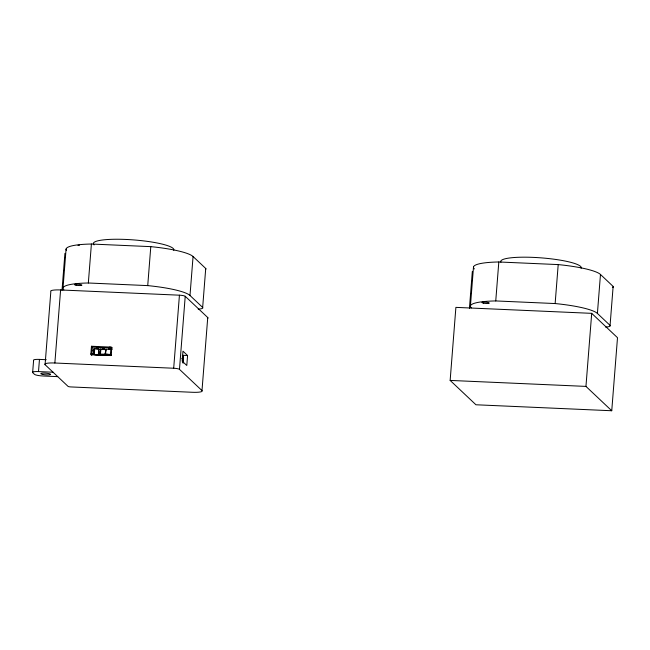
<?xml version="1.0" encoding="UTF-8"?>
<svg xmlns="http://www.w3.org/2000/svg" width="650" height="650" viewBox="0 0 650 650"><rect width="100%" height="100%" fill="white"/><g stroke="black" fill="none" stroke-linecap="round" stroke-linejoin="round"><path stroke-width="0.97" d="M98.256 346.507L98.207 349.416L97.971 347.206M104.366 349.684L104.398 347.75M110.541 348.985L110.573 347.051M94.933 354.884L98.41 355.022L98.556 348.757L93.917 348.806L93.494 353.771L94.933 354.526M98.41 355.022L98.849 353.884L98.556 348.757L97.906 349.131L110.874 349.302L110.728 355.566L111.166 354.421L99.531 354.039L98.849 353.884L98.475 351.983M105.747 355.387L105.796 353.641M104.065 349.399L104.13 347.474M110.224 349.676L110.289 347.75M93.494 353.771L93.917 348.806L94.518 349.399M57.744 376.642L43.192 376.001A7.434 1.243 4.5 0 1 34.515 374.359L32.638 372.588L33.597 360.409A7.434 1.243 4.5 0 1 39.463 359.401L46.248 359.702M32.638 372.588A7.434 1.243 4.5 0 1 38.504 371.581L39.463 359.401M45.078 364.691L50.83 291.631A12.391 2.064 4.5 0 1 60.604 289.957L179.433 295.189A4.956 0.829 4.5 0 1 185.226 296.286L207.74 317.541L201.996 390.593A12.391 2.064 4.5 0 1 192.213 392.275L70.956 386.937A2.478 0.414 4.5 0 1 68.063 386.384L45.078 364.691A12.391 2.064 4.5 0 1 54.86 363.009L173.688 368.241A4.956 0.829 4.5 0 1 179.473 369.346L201.996 390.593M54.86 363.009L60.604 289.957M62.01 290.379L64.927 253.411M63.009 288.072L66.072 249.113M63.895 289.933A49.546 8.263 4.5 0 1 88.335 282.994L91.406 244.026L150.792 246.643A49.546 8.263 4.5 0 1 193.066 256.523L205.725 268.474L202.662 307.442A12.391 2.064 4.5 0 1 198.185 309.116M91.471 346.247L90.813 354.689L110.987 355.574L111.654 347.141L91.471 346.247L92.414 347.132L112.596 348.026M91.748 355.574L92.414 347.132M99.775 354.047L100.165 349.082M202.662 307.442L189.995 295.49A49.546 8.263 4.5 0 0 147.729 285.61L150.792 246.643M173.688 368.241L179.433 295.189M179.473 369.346L185.226 296.286M189.995 295.49L193.066 256.523M187.574 355.517L186.794 365.479L182.179 361.132L182.967 351.171L187.574 355.517L182.723 355.306M450.149 380.421L455.894 307.369L591.703 313.349L617.5 337.699L611.747 410.751L475.946 404.771L450.149 380.421L585.951 386.401L611.747 410.751M469.43 308.319L472.339 271.359M470.421 306.02L473.493 267.053M471.307 307.881A49.546 8.263 4.5 0 1 495.747 300.934L498.818 261.974L558.204 264.591A49.546 8.263 4.5 0 1 600.478 274.471L613.137 286.423L610.074 325.39A12.391 2.064 4.5 0 1 605.605 327.064M610.074 325.39L597.407 313.43A49.546 8.263 4.5 0 0 555.141 303.55L558.204 264.591M585.951 386.401L591.703 313.349M597.407 313.43L600.478 274.471M183.032 362.521L183.479 357.094L182.203 355.932M183.089 363.261L183.308 355.891M100.978 348.863L100.287 355.103L100.181 353.941M94.819 348.595L94.063 354.851L94.022 353.665L93.616 353.779M105.511 354.266L106.129 349.277L104.683 355.314L105.008 354.152M96.777 348.384L97.013 346.458M102.814 349.619L103.058 347.693M109.094 348.928L109.33 346.994M96.354 349.058L96.623 347.141M102.513 349.334L102.781 347.417M108.672 349.602L108.94 347.685M182.073 358.223L183.479 357.094M104.423 354.567L104.114 354.469M105.121 354.575L105.844 354.664M99.759 354.738L100.409 354.64M105.918 355.014L107.364 355.257M106.08 354.461L107.867 354.283M88.335 282.994L147.729 285.61M495.747 300.934L555.141 303.55M92.186 350.626L94.161 350.707M91.065 353.576L94.112 353.714M91.122 354.404L111.402 355.298M38.504 371.581L53.056 372.214M105.674 354.64L105.251 354.608M110.874 349.302L112.247 349.611M105.072 354.469L105.479 354.494M98.451 350.764L99.531 354.039M207.74 317.541A12.391 2.064 4.5 0 1 207.464 318.5M500.947 262.226A40.381 6.736 4.5 0 1 540.735 257.831A40.381 6.736 4.5 0 1 581.108 268.263M474.37 268.913A49.546 8.263 4.5 0 1 498.818 261.974M613.137 286.423A12.391 2.064 4.5 0 1 612.446 287.544M94.063 244.92A40.381 6.736 4.5 0 1 131.511 239.761A40.381 6.736 4.5 0 1 173.696 250.323M77.968 245.359A3.713 0.618 4.5 0 1 79.56 245.221M66.414 250.347A49.546 8.263 4.5 0 1 91.406 244.026M205.725 268.474A12.391 2.064 4.5 0 1 205.449 269.433M183.609 357.971L182.154 358.751L183.609 357.971M42.859 374.465A4.956 0.829 4.5 0 0 50.619 374.457A4.956 0.829 4.5 0 0 43.615 373.092A4.956 0.829 4.5 0 0 42.859 374.465M483.462 303.152A3.713 0.618 4.5 0 0 489.279 303.144A3.713 0.618 4.5 0 0 484.023 302.128A3.713 0.618 4.5 0 0 483.462 303.152M76.042 285.212A3.713 0.618 4.5 0 0 81.859 285.204A3.713 0.618 4.5 0 0 76.611 284.18A3.713 0.618 4.5 0 0 76.042 285.212"/></g></svg>
